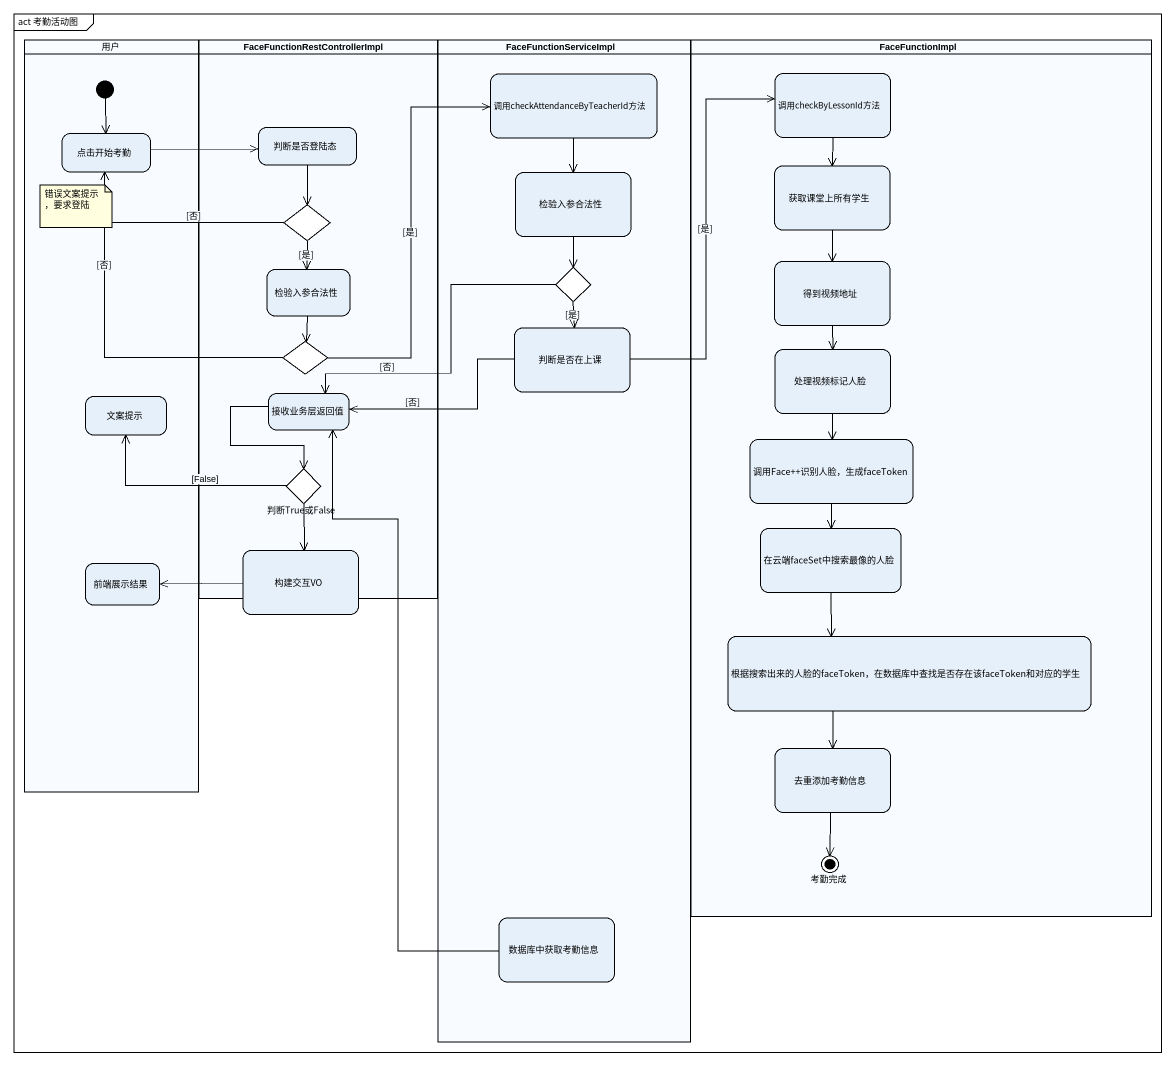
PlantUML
@startuml
mainframe act 考勤活动图
hide empty description
state 用户 <<partition>> {
  state 点击开始考勤
  state 文案提示
  state 前端展示结果
  [*] --> 点击开始考勤
}
state "FaceFunctionRestControllerImpl" as FaceFunctionRestControllerIm <<partition>> {
  state 判断是否登陆态
  state choice1 <<choice>>
  state "检验入参合法性" as 检验入参合法性_2
  state choice3 <<choice>>
  state 接收业务层返回值
  state 判断True或False <<choice>>
}
state FaceFunctionServiceImpl <<partition>> {
  state "调用checkAttendanceByTeacherId方法" as 调用checkAttendanceByTeacherId
  state 检验入参合法性
  state choice2 <<choice>>
  state 判断是否在上课
  state 数据库中获取考勤信息
}
state FaceFunctionImpl <<partition>> {
  state 调用checkByLessonId方法
  state 获取课堂上所有学生
  state 得到视频地址
  state 处理视频标记人脸
  state "调用Face++识别人脸，生成faceToken" as 调用Face_识别人脸_生成faceToken
  state 在云端faceSet中搜索最像的人脸
  state "根据搜索出来的人脸的faceToken，在数据库中查找是否存在该faceToken和对应的学生" as 根据搜索出来的人脸的faceToken
  state 去重添加考勤信息
  state 考勤完成 <<end>>
}
state 构建交互VO
调用checkAttendanceByTeacherId --> 检验入参合法性
调用checkByLessonId方法 --> 获取课堂上所有学生
判断是否登陆态 --> choice1
点击开始考勤 -right-> 判断是否登陆态
获取课堂上所有学生 --> 得到视频地址
choice1 -left-> 点击开始考勤 : [否]
choice1 --> 检验入参合法性_2 : [是]
检验入参合法性 --> choice2
检验入参合法性_2 --> choice3
choice2 --> 判断是否在上课 : [是]
choice2 -left-> 接收业务层返回值 : [否]
得到视频地址 --> 处理视频标记人脸
choice3 -up-> 调用checkAttendanceByTeacherId : [是]
choice3 -up-> 点击开始考勤 : [否]
判断是否在上课 -up-> 调用checkByLessonId方法 : [是]
判断是否在上课 -left-> 接收业务层返回值 : [否]
处理视频标记人脸 --> 调用Face_识别人脸_生成faceToken
接收业务层返回值 --> 判断True或False
调用Face_识别人脸_生成faceToken --> 在云端faceSet中搜索最像的人脸
判断True或False -left-> 文案提示 : [False]
判断True或False --> 构建交互VO
构建交互VO -left-> 前端展示结果
在云端faceSet中搜索最像的人脸 --> 根据搜索出来的人脸的faceToken
根据搜索出来的人脸的faceToken --> 去重添加考勤信息
去重添加考勤信息 --> 考勤完成
数据库中获取考勤信息 -up-> 接收业务层返回值
note as N1
  错误文案提示，要求登陆
end note
@enduml
